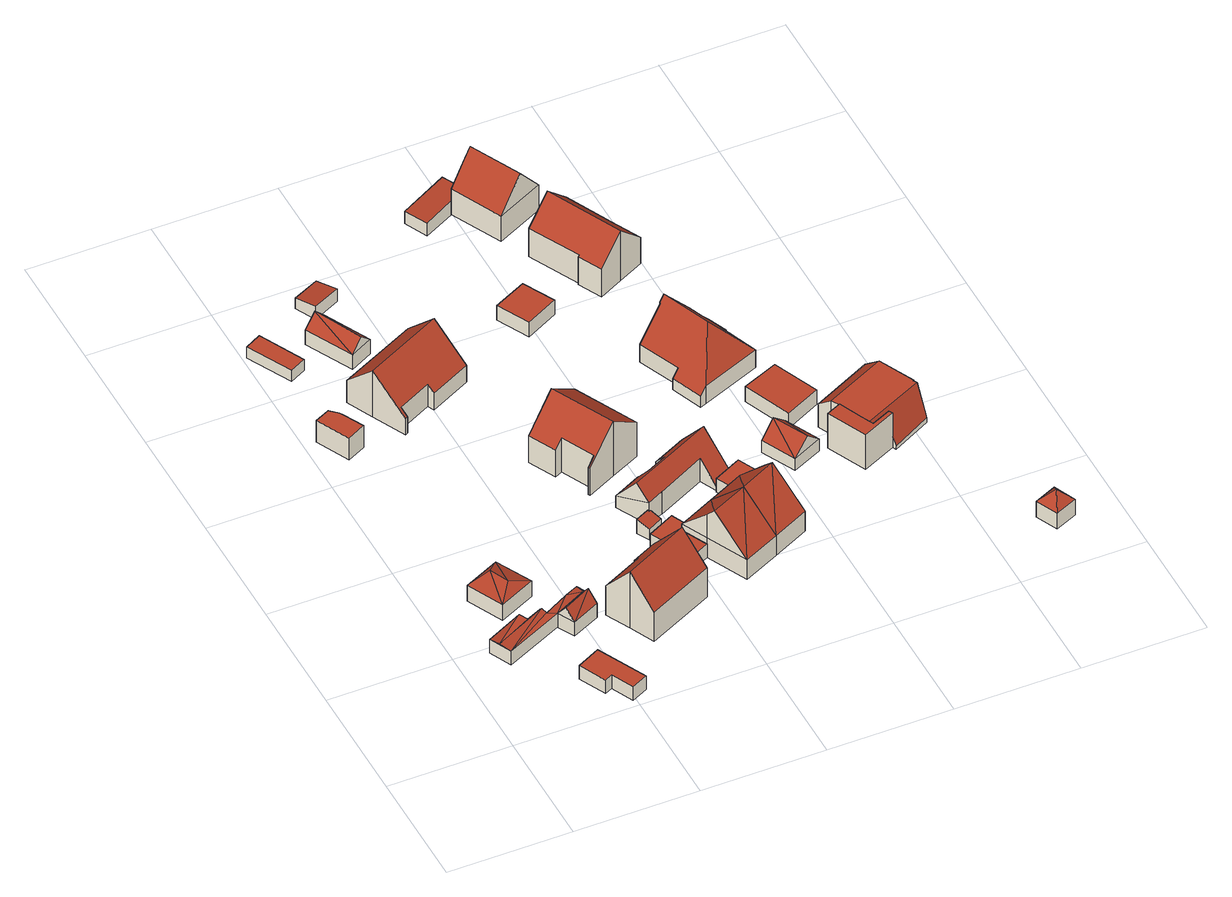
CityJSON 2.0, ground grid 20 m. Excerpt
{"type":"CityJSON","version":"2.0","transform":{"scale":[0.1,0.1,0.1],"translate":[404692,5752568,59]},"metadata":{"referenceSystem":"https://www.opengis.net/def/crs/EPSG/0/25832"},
"CityObjects":{
"building1":{"type":"Building","attributes":{"Gemeindeschluessel":"05515000","Geometrietyp2DReferenz":"3000","function":"31001_1310","roofType":"5000","measuredHeight":2.93},"geometry":[{"type":"Solid","lod":"2","boundaries":[[[[0,1,2,3]],[[4,5,1,0]],[[6,7,5,4]],[[8,9,7,6]],[[10,11,9,8]],[[12,13,11,10]],[[14,15,13,12]],[[16,17,15,14]],[[3,2,17,16]],[[18,16,14]],[[14,19,18]],[[20,10,8]],[[21,20,8]],[[21,8,6]],[[6,4,21]],[[3,18,19]],[[3,19,12]],[[0,3,12]],[[0,12,20]],[[20,21,0]],[[12,19,14]],[[10,20,12]],[[0,21,4]],[[16,18,3]],[[1,5,7,9,11,13,15,17,2]]]],"semantics":{"surfaces":[{"type":"WallSurface"},{"type":"RoofSurface"},{"type":"GroundSurface"}],"values":[[0,0,0,0,0,0,0,0,0,1,1,1,1,1,1,1,1,1,1,1,0,0,0,0,2]]}}]},
"building2":{"type":"Building","attributes":{"Gemeindeschluessel":"05515000","Geometrietyp2DReferenz":"3000","function":"31001_2460","roofType":"3200","measuredHeight":4.31},"geometry":[{"type":"Solid","lod":"2","boundaries":[[[[22,23,24,25]],[[26,27,23,22]],[[28,29,27,26]],[[25,24,29,28]],[[22,30,26]],[[28,31,25]],[[25,31,30]],[[30,22,25]],[[31,28,26]],[[26,30,31]],[[23,27,29,24]]]],"semantics":{"surfaces":[{"type":"WallSurface"},{"type":"RoofSurface"},{"type":"GroundSurface"}],"values":[[0,0,0,0,1,1,1,1,1,1,2]]}}]},
"building3":{"type":"Building","attributes":{"Gemeindeschluessel":"05515000","Geometrietyp2DReferenz":"3000","function":"31001_2460","roofType":"1000","measuredHeight":2.6},"geometry":[{"type":"Solid","lod":"2","boundaries":[[[[32,33,34,35]],[[36,37,33,32]],[[38,39,37,36]],[[40,41,39,38]],[[42,43,41,40]],[[35,34,43,42]],[[40,38,36,32,35,42]],[[33,37,39,41,43,34]]]],"semantics":{"surfaces":[{"type":"WallSurface"},{"type":"RoofSurface"},{"type":"GroundSurface"}],"values":[[0,0,0,0,0,0,1,2]]}}]},
"building4":{"type":"Building","attributes":{"Gemeindeschluessel":"05515000","Geometrietyp2DReferenz":"3000","function":"31001_2460","roofType":"1000","measuredHeight":4.21},"geometry":[{"type":"Solid","lod":"2","boundaries":[[[[44,45,46,47]],[[48,49,45,44]],[[50,51,49,48]],[[52,53,51,50]],[[54,55,53,52]],[[56,57,55,54]],[[47,46,57,56]],[[54,52,50,48,44,47,56]],[[45,49,51,53,55,57,46]]]],"semantics":{"surfaces":[{"type":"WallSurface"},{"type":"RoofSurface"},{"type":"GroundSurface"}],"values":[[0,0,0,0,0,0,0,1,2]]}}]},
"building5":{"type":"Building","attributes":{"Gemeindeschluessel":"05515000","Geometrietyp2DReferenz":"3000","function":"31001_1310","roofType":"3100","measuredHeight":4.63},"geometry":[{"type":"Solid","lod":"2","boundaries":[[[[58,59,60,3]],[[61,62,59,58]],[[63,64,62,61]],[[3,60,64,63]],[[58,65,61]],[[63,66,3]],[[66,65,58]],[[58,3,66]],[[65,66,63]],[[63,61,65]],[[59,62,64,60]]]],"semantics":{"surfaces":[{"type":"WallSurface"},{"type":"RoofSurface"},{"type":"GroundSurface"}],"values":[[0,0,0,0,0,0,1,1,1,1,2]]}}]},
"building6":{"type":"Building","attributes":{"Gemeindeschluessel":"05515000","Geometrietyp2DReferenz":"3000","function":"31001_1310","roofType":"1000","measuredHeight":2.15},"geometry":[{"type":"Solid","lod":"2","boundaries":[[[[67,68,69,70]],[[71,72,68,67]],[[73,74,72,71]],[[70,69,74,73]],[[71,67,70,73]],[[68,72,74,69]]]],"semantics":{"surfaces":[{"type":"WallSurface"},{"type":"RoofSurface"},{"type":"GroundSurface"}],"values":[[0,0,0,0,1,2]]}}]},
"building7":{"type":"Building","attributes":{"Gemeindeschluessel":"05515000","Geometrietyp2DReferenz":"3000","function":"31001_1000","roofType":"3100","measuredHeight":10.81},"address":[{"country":"Germany","locality":"Münster","thoroughfareNumber":"4","thoroughfareName":"Grollheide"}],"geometry":[{"type":"Solid","lod":"2","boundaries":[[[[75,76,77,78]],[[79,80,76,75]],[[81,82,80,79]],[[83,84,82,81]],[[85,86,84,83]],[[87,88,86,85]],[[89,90,88,87]],[[78,77,90,89]],[[83,81,79,85]],[[75,78,89,87,85,79]],[[76,80,82,84,86,88,90,77]]]],"semantics":{"surfaces":[{"type":"WallSurface"},{"type":"RoofSurface"},{"type":"GroundSurface"}],"values":[[0,0,0,0,0,0,0,0,1,1,2]]}}]},
"building8":{"type":"Building","attributes":{"Gemeindeschluessel":"05515000","Geometrietyp2DReferenz":"3000","function":"31001_1310","roofType":"3100","measuredHeight":4.89},"geometry":[{"type":"Solid","lod":"2","boundaries":[[[[91,92,93,94]],[[95,96,92,91]],[[97,98,96,95]],[[94,93,98,97]],[[91,99,95]],[[97,100,94]],[[94,100,99]],[[99,91,94]],[[100,97,95]],[[95,99,100]],[[92,96,98,93]]]],"semantics":{"surfaces":[{"type":"WallSurface"},{"type":"RoofSurface"},{"type":"GroundSurface"}],"values":[[0,0,0,0,0,0,1,1,1,1,2]]}}]},
"building9":{"type":"Building","attributes":{"Gemeindeschluessel":"05515000","Geometrietyp2DReferenz":"3000","function":"31001_1000","roofType":"3100","measuredHeight":8.85},"address":[{"country":"Germany","locality":"Münster","thoroughfareNumber":"4","thoroughfareName":"Am Brook"}],"geometry":[{"type":"Solid","lod":"2","boundaries":[[[[101,102,103,104]],[[105,106,102,101]],[[107,108,106,105]],[[109,110,108,107]],[[111,112,110,109]],[[113,114,112,111]],[[115,116,114,113]],[[117,118,116,115]],[[119,120,118,117]],[[104,103,120,119]],[[113,111,109,115]],[[107,105,101,104,119,117,115,109]],[[102,106,108,110,112,114,116,118,120,103]]]],"semantics":{"surfaces":[{"type":"WallSurface"},{"type":"RoofSurface"},{"type":"GroundSurface"}],"values":[[0,0,0,0,0,0,0,0,0,0,1,1,2]]}}]},
"building10":{"type":"Building","attributes":{"Gemeindeschluessel":"05515000","Geometrietyp2DReferenz":"3000","function":"31001_1310","roofType":"2100","measuredHeight":2.47},"geometry":[{"type":"Solid","lod":"2","boundaries":[[[[121,122,123,124]],[[125,126,122,121]],[[127,128,126,125]],[[124,123,128,127]],[[125,121,124,127]],[[122,126,128,123]]]],"semantics":{"surfaces":[{"type":"WallSurface"},{"type":"RoofSurface"},{"type":"GroundSurface"}],"values":[[0,0,0,0,1,2]]}}]},
"building11":{"type":"Building","attributes":{"Gemeindeschluessel":"05515000","Geometrietyp2DReferenz":"3000","function":"51009_1610","roofType":"2100","measuredHeight":2.76},"geometry":[{"type":"Solid","lod":"2","boundaries":[[[[129,130,131,132]],[[133,134,130,129]],[[135,136,134,133]],[[137,138,136,135]],[[139,140,138,137]],[[132,131,140,139]],[[137,135,133,129,132,139]],[[130,134,136,138,140,131]]]],"semantics":{"surfaces":[{"type":"WallSurface"},{"type":"RoofSurface"},{"type":"GroundSurface"}],"values":[[0,0,0,0,0,0,1,2]]}}]},
"building12":{"type":"Building","attributes":{"Gemeindeschluessel":"05515000","Geometrietyp2DReferenz":"3000","function":"31001_2460","roofType":"1000","measuredHeight":2.55},"geometry":[{"type":"Solid","lod":"2","boundaries":[[[[141,142,143,144]],[[145,146,142,141]],[[147,148,146,145]],[[149,150,148,147]],[[151,152,150,149]],[[144,143,152,151]],[[149,147,145,141,144,151]],[[142,146,148,150,152,143]]]],"semantics":{"surfaces":[{"type":"WallSurface"},{"type":"RoofSurface"},{"type":"GroundSurface"}],"values":[[0,0,0,0,0,0,1,2]]}}]},
"building13":{"type":"Building","attributes":{"Gemeindeschluessel":"05515000","Geometrietyp2DReferenz":"3000","function":"31001_1000","roofType":"3100","measuredHeight":10.58},"address":[{"country":"Germany","locality":"Münster","thoroughfareNumber":"3","thoroughfareName":"Am Brook"}],"geometry":[{"type":"Solid","lod":"2","boundaries":[[[[153,154,155,156]],[[157,158,154,153]],[[159,160,158,157]],[[161,162,160,159]],[[163,164,162,161]],[[165,166,164,163]],[[167,168,166,165]],[[169,170,168,167]],[[171,172,170,169]],[[156,155,172,171]],[[165,163,161,159,157,153,156,167]],[[171,169,167,156]],[[154,158,160,162,164,166,168,170,172,155]]]],"semantics":{"surfaces":[{"type":"WallSurface"},{"type":"RoofSurface"},{"type":"GroundSurface"}],"values":[[0,0,0,0,0,0,0,0,0,0,1,1,2]]}}]},
"building14":{"type":"Building","attributes":{"Gemeindeschluessel":"05515000","Geometrietyp2DReferenz":"3000","function":"31001_1000","roofType":"3100","measuredHeight":9.77},"address":[{"country":"Germany","locality":"Münster","thoroughfareNumber":"2b","thoroughfareName":"Grollheide"}],"geometry":[{"type":"Solid","lod":"2","boundaries":[[[[173,146,174,175]],[[176,142,146,173]],[[177,143,142,176]],[[178,179,143,177]],[[180,181,179,178]],[[175,174,181,180]],[[180,182,175]],[[183,175,182]],[[178,183,182]],[[178,177,176,184,183]],[[183,184,173,175]],[[184,176,173]],[[180,178,182]],[[146,142,143,179,181,174]]]],"semantics":{"surfaces":[{"type":"WallSurface"},{"type":"RoofSurface"},{"type":"GroundSurface"}],"values":[[0,0,0,0,0,0,1,1,1,1,0,0,0,2]]}}]},
"building15":{"type":"Building","attributes":{"Gemeindeschluessel":"05515000","Geometrietyp2DReferenz":"3000","function":"31001_2000","roofType":"5000","measuredHeight":6.94},"geometry":[{"type":"Solid","lod":"2","boundaries":[[[[185,186,187,188]],[[189,190,186,185]],[[191,192,190,189]],[[193,194,192,191]],[[195,196,194,193]],[[197,198,196,195]],[[199,200,198,197]],[[201,202,200,199]],[[203,204,202,201]],[[205,206,204,203]],[[207,208,206,205]],[[209,210,208,207]],[[211,212,210,209]],[[188,187,212,211]],[[203,201,199,197,195,193,191,213,214,205]],[[207,214,213,189,185,188,211,209]],[[189,213,191]],[[205,214,207]],[[186,190,192,194,196,198,200,202,204,206,208,210,212,187]]]],"semantics":{"surfaces":[{"type":"WallSurface"},{"type":"RoofSurface"},{"type":"GroundSurface"}],"values":[[0,0,0,0,0,0,0,0,0,0,0,0,0,0,1,1,0,0,2]]}}]},
"building16":{"type":"Building","attributes":{"Gemeindeschluessel":"05515000","Geometrietyp2DReferenz":"3000","function":"31001_1000","roofType":"5000","measuredHeight":9.83},"address":[{"country":"Germany","locality":"Münster","thoroughfareNumber":"2a","thoroughfareName":"Grollheide"}],"geometry":[{"type":"Solid","lod":"2","boundaries":[[[[215,216,217,218]],[[219,220,216,215]],[[221,222,220,219]],[[180,181,222,221]],[[178,179,181,180]],[[218,217,179,178]],[[223,215,182,224]],[[215,218,178,182]],[[221,224,180]],[[182,180,224]],[[223,224,221,219]],[[223,219,215]],[[182,178,180]],[[216,220,222,181,179,217]]]],"semantics":{"surfaces":[{"type":"WallSurface"},{"type":"RoofSurface"},{"type":"GroundSurface"}],"values":[[0,0,0,0,0,0,1,1,1,1,0,0,0,2]]}}]},
"building17":{"type":"Building","attributes":{"Gemeindeschluessel":"05515000","Geometrietyp2DReferenz":"3000","function":"31001_2460","roofType":"1000","measuredHeight":2.59},"geometry":[{"type":"Solid","lod":"2","boundaries":[[[[225,226,217,227]],[[228,229,226,225]],[[230,231,229,228]],[[232,220,231,230]],[[233,216,220,232]],[[227,217,216,233]],[[232,230,228,225,227,233]],[[226,229,231,220,216,217]]]],"semantics":{"surfaces":[{"type":"WallSurface"},{"type":"RoofSurface"},{"type":"GroundSurface"}],"values":[[0,0,0,0,0,0,1,2]]}}]},
"building18":{"type":"Building","attributes":{"Gemeindeschluessel":"05515000","Geometrietyp2DReferenz":"3000","function":"31001_2460","roofType":"1000","measuredHeight":2.83},"geometry":[{"type":"Solid","lod":"2","boundaries":[[[[234,235,236,237]],[[238,239,235,234]],[[240,241,239,238]],[[237,236,241,240]],[[238,234,237,240]],[[235,239,241,236]]]],"semantics":{"surfaces":[{"type":"WallSurface"},{"type":"RoofSurface"},{"type":"GroundSurface"}],"values":[[0,0,0,0,1,2]]}}]},
"building19":{"type":"Building","attributes":{"Gemeindeschluessel":"05515000","Geometrietyp2DReferenz":"3000","function":"31001_2460","roofType":"2100","measuredHeight":2.9},"geometry":[{"type":"Solid","lod":"2","boundaries":[[[[242,243,244,245]],[[246,247,243,242]],[[248,249,247,246]],[[250,251,249,248]],[[245,244,251,250]],[[248,246,242,245,250]],[[243,247,249,251,244]]]],"semantics":{"surfaces":[{"type":"WallSurface"},{"type":"RoofSurface"},{"type":"GroundSurface"}],"values":[[0,0,0,0,0,1,2]]}}]},
"building20":{"type":"Building","attributes":{"Gemeindeschluessel":"05515000","Geometrietyp2DReferenz":"3000","function":"31001_2460","roofType":"3100","measuredHeight":4.85},"geometry":[{"type":"Solid","lod":"2","boundaries":[[[[252,253,254,255]],[[256,257,253,252]],[[258,259,257,256]],[[255,254,259,258]],[[252,260,256]],[[258,261,255]],[[255,261,260]],[[260,252,255]],[[261,258,256]],[[256,260,261]],[[253,257,259,254]]]],"semantics":{"surfaces":[{"type":"WallSurface"},{"type":"RoofSurface"},{"type":"GroundSurface"}],"values":[[0,0,0,0,0,0,1,1,1,1,2]]}}]},
"building21":{"type":"Building","attributes":{"Gemeindeschluessel":"05515000","Geometrietyp2DReferenz":"3000","function":"31001_1000","roofType":"5000","measuredHeight":9.55},"address":[{"country":"Germany","locality":"Münster","thoroughfareNumber":"1","thoroughfareName":"Am Brook"}],"geometry":[{"type":"Solid","lod":"2","boundaries":[[[[262,263,264,265]],[[266,267,263,262]],[[268,269,267,266]],[[270,271,269,268]],[[272,273,271,270]],[[274,275,273,272]],[[276,277,275,274]],[[278,279,277,276]],[[280,281,279,278]],[[282,283,281,280]],[[284,285,283,282]],[[286,287,285,284]],[[288,289,287,286]],[[265,264,289,288]],[[282,280,278,276,274,272,270,290,284]],[[268,290,270]],[[266,262,265,288,286,284,290,268]],[[263,267,269,271,273,275,277,279,281,283,285,287,289,264]]]],"semantics":{"surfaces":[{"type":"WallSurface"},{"type":"RoofSurface"},{"type":"GroundSurface"}],"values":[[0,0,0,0,0,0,0,0,0,0,0,0,0,0,1,1,1,2]]}}]},
"building22":{"type":"Building","attributes":{"Gemeindeschluessel":"05515000","Geometrietyp2DReferenz":"3000","function":"31001_1000","roofType":"3100","measuredHeight":10.22},"address":[{"country":"Germany","locality":"Münster","thoroughfareNumber":"143","thoroughfareName":"Hünenburg"}],"geometry":[{"type":"Solid","lod":"2","boundaries":[[[[291,292,293,294]],[[295,296,292,291]],[[297,298,296,295]],[[299,300,298,297]],[[294,293,300,299]],[[301,302,294,299]],[[302,301,303,295,291]],[[303,301,299,297]],[[303,297,295]],[[302,291,294]],[[292,296,298,300,293]]]],"semantics":{"surfaces":[{"type":"WallSurface"},{"type":"RoofSurface"},{"type":"GroundSurface"}],"values":[[0,0,0,0,0,1,1,0,0,0,2]]}}]},
"building23":{"type":"Building","attributes":{"Gemeindeschluessel":"05515000","Geometrietyp2DReferenz":"3000","function":"31001_1000","roofType":"3100","measuredHeight":9.65},"address":[{"country":"Germany","locality":"Münster","thoroughfareNumber":"2","thoroughfareName":"Am Brook"}],"geometry":[{"type":"Solid","lod":"2","boundaries":[[[[304,305,306,307]],[[308,309,305,304]],[[310,311,309,308]],[[312,313,311,310]],[[314,315,313,312]],[[316,317,315,314]],[[318,319,317,316]],[[320,321,319,318]],[[322,323,321,320]],[[307,306,323,322]],[[316,314,312,310,308,318]],[[304,307,322,320,318,308]],[[305,309,311,313,315,317,319,321,323,306]]]],"semantics":{"surfaces":[{"type":"WallSurface"},{"type":"RoofSurface"},{"type":"GroundSurface"}],"values":[[0,0,0,0,0,0,0,0,0,0,1,1,2]]}}]},
"building24":{"type":"Building","attributes":{"Gemeindeschluessel":"05515000","Geometrietyp2DReferenz":"3000","function":"31001_2460","roofType":"1000","measuredHeight":2.86},"geometry":[{"type":"Solid","lod":"2","boundaries":[[[[324,325,326,327]],[[328,329,325,324]],[[330,331,329,328]],[[327,326,331,330]],[[328,324,327,330]],[[325,329,331,326]]]],"semantics":{"surfaces":[{"type":"WallSurface"},{"type":"RoofSurface"},{"type":"GroundSurface"}],"values":[[0,0,0,0,1,2]]}}]},
"building25":{"type":"Building","attributes":{"Gemeindeschluessel":"05515000","Geometrietyp2DReferenz":"3000","function":"31001_1000"},"address":[{"country":"Germany","locality":"Münster","thoroughfareNumber":"2","thoroughfareName":"Grollheide"}],"children":["building25-1","building25-2"]},
"building25-1":{"type":"BuildingPart","attributes":{"roofType":"1000","measuredHeight":6.66},"parents":["building25"],"geometry":[{"type":"Solid","lod":"2","boundaries":[[[[332,333,334,335,336]],[[337,338,333,332]],[[339,340,341,338,337]],[[332,336,342,343,344,345,339,337]],[[346,347,348,334,333,338,341]],[[340,339,345]],[[344,343,349]],[[346,344,349,347]],[[341,340,345,344,346]],[[349,343,342,350]],[[348,347,349,350]],[[350,342,336,335]],[[334,348,350,335]]]],"semantics":{"surfaces":[{"type":"WallSurface"},{"type":"RoofSurface"},{"type":"GroundSurface"},{"type":"ClosureSurface"}],"values":[[0,0,0,1,2,0,0,3,3,0,3,0,3]]}}]},
"building25-2":{"type":"BuildingPart","attributes":{"roofType":"9999","measuredHeight":6.72},"parents":["building25"],"geometry":[{"type":"Solid","lod":"2","boundaries":[[[[351,352,353,354]],[[355,356,352,351]],[[335,334,356,355]],[[357,358,341,340]],[[359,360,358,357]],[[361,362,360,359]],[[363,364,362,361]],[[365,366,364,363]],[[367,368,366,365]],[[354,353,368,367]],[[361,359,357,363]],[[349,350,335,355,351,354,344]],[[340,345,344,354,367,365,363,357]],[[352,356,334,348,347,346,341,358,360,362,364,366,368,353]],[[334,335,350,348]],[[348,350,349,347]],[[347,349,344,346]],[[344,345,340,341,346]]]],"semantics":{"surfaces":[{"type":"WallSurface"},{"type":"RoofSurface"},{"type":"GroundSurface"},{"type":"ClosureSurface"}],"values":[[0,0,0,0,0,0,0,0,0,0,1,1,1,2,3,3,3,3]]}}]},
"building26":{"type":"Building","attributes":{"Gemeindeschluessel":"05515000","Geometrietyp2DReferenz":"3000","function":"31001_2512","roofType":"4000","measuredHeight":5.01},"address":[{"country":"Germany","locality":"Münster","thoroughfareNumber":"131a","thoroughfareName":"Hünenburg"}],"geometry":[{"type":"Solid","lod":"2","boundaries":[[[[369,370,371,372]],[[373,374,370,369]],[[375,376,374,373]],[[372,371,376,375]],[[372,377,369]],[[369,377,373]],[[373,377,375]],[[375,377,372]],[[370,374,376,371]]]],"semantics":{"surfaces":[{"type":"WallSurface"},{"type":"RoofSurface"},{"type":"GroundSurface"}],"values":[[0,0,0,0,1,1,1,1,2]]}}]}
},
"vertices":[
[67,147,33],[67,147,7],[161,191,7],[161,191,33],[50,183,33],[50,183,7],[111,213,33],[111,213,7],[118,199,33],[118,199,7],[143,210,33],[143,210,7],[148,199,33],[148,199,7],[210,231,33],[210,231,7],[216,218,33],[216,218,7],[215,218,32],[188,219,35],[144,207,36],[58,166,36],
[68,294,38],[68,294,8],[96,236,8],[96,236,38],[126,322,38],[126,322,8],[155,264,38],[155,264,8],[104,295,52],[118,264,52],
[164,37,31],[164,37,5],[176,43,5],[176,43,31],[143,81,31],[143,81,5],[181,100,31],[181,100,5],[220,20,31],[220,20,5],[193,7,31],[193,7,5],
[17,688,50],[17,688,8],[43,634,8],[43,634,50],[40,699,50],[40,699,8],[41,699,50],[41,699,8],[53,688,50],[53,688,8],[56,683,50],[56,683,8],[73,649,50],[73,649,8],
[208,214,33],[208,214,6],[161,191,6],[221,186,33],[221,186,6],[175,164,33],[175,164,6],[214,200,53],[168,177,53],
[5,895,24],[5,895,3],[42,823,3],[42,823,24],[32,909,24],[32,909,3],[68,836,24],[68,836,3],
[340,249,49],[340,249,2],[300,229,2],[300,229,49],[363,202,111],[363,202,2],[383,161,58],[383,161,2],[275,109,58],[275,109,2],[256,149,111],[256,149,2],[236,189,58],[236,189,2],[303,222,58],[303,222,2],
[93,885,31],[93,885,3],[131,808,3],[131,808,31],[130,903,31],[130,903,3],[168,827,31],[168,827,3],[112,894,52],[149,817,52],
[139,664,47],[139,664,4],[194,691,4],[194,691,47],[144,653,35],[144,653,4],[140,651,35],[140,651,4],[114,705,93],[114,705,4],[93,748,47],[93,748,4],[219,809,47],[219,809,4],[240,767,93],[240,767,4],[266,714,36],[266,714,4],[199,681,36],[199,681,4],
[174,949,25],[174,949,0],[156,982,0],[156,982,20],[130,929,25],[130,929,0],[114,962,20],[114,962,0],
[347,320,34],[347,320,7],[358,299,7],[358,299,28],[370,331,34],[370,331,7],[371,329,34],[371,329,7],[373,331,34],[373,331,7],[382,312,28],[382,312,7],
[396,273,33],[396,273,7],[409,279,7],[409,279,33],[416,231,33],[416,231,7],[385,216,33],[385,216,7],[352,285,33],[352,285,7],[396,307,33],[396,307,7],
[323,423,56],[323,423,4],[370,446,4],[370,446,110],[321,426,56],[321,426,4],[333,432,70],[333,432,4],[307,485,70],[307,485,4],[295,479,56],[295,479,4],[273,523,56],[273,523,4],[320,546,110],[320,546,4],[368,570,70],[368,570,4],[418,469,70],[418,469,4],
[416,231,45],[448,165,7],[448,165,45],[396,273,45],[409,279,45],[455,301,45],[455,301,7],[507,193,45],[507,193,7],[481,247,105],[422,219,105],[416,231,91],
[398,343,49],[398,343,6],[398,342,6],[398,342,49],[371,329,49],[371,329,6],[344,383,28],[344,383,6],[390,407,27],[390,407,6],[391,406,28],[391,406,6],[392,406,28],[392,406,6],[400,391,49],[400,391,6],[433,407,49],[433,407,6],[426,423,28],[426,423,6],[481,450,28],[481,450,6],[520,370,13],[520,370,6],[489,354,13],[489,354,6],[476,381,50],[476,381,6],[361,349,75],[498,415,75],
[514,330,45],[514,330,7],[500,323,7],[500,323,45],[534,288,45],[534,288,7],[566,222,45],[566,222,7],[534,288,92],[540,276,105],
[487,350,33],[487,350,7],[500,323,33],[532,372,33],[532,372,7],[565,303,33],[565,303,7],[534,288,33],[514,330,33],
[386,759,34],[386,759,6],[439,786,6],[439,786,34],[360,811,34],[360,811,6],[413,837,34],[413,837,6],
[328,1050,30],[328,1050,6],[346,1013,6],[346,1013,30],[405,1087,35],[405,1087,6],[423,1051,35],[423,1051,6],[396,1038,33],[396,1038,6],
[581,398,29],[581,398,6],[608,343,6],[608,343,29],[630,422,29],[630,422,6],[657,366,29],[657,366,6],[605,410,54],[633,354,54],
[635,629,29],[635,629,10],[622,661,10],[622,661,29],[623,624,44],[623,624,10],[648,559,44],[648,559,10],[552,521,44],[552,521,10],[542,517,31],[542,517,10],[522,568,31],[522,568,10],[532,572,44],[532,572,10],[504,640,44],[504,640,10],[544,656,95],[544,656,10],[544,658,95],[544,658,10],[552,661,105],[552,661,10],[600,680,44],[600,680,10],[610,656,44],[610,656,10],[583,583,105],
[436,956,56],[436,956,7],[512,993,7],[512,993,56],[396,1038,56],[396,1038,7],[423,1051,56],[423,1051,7],[472,1075,56],[472,1075,7],[434,1056,109],[474,974,109],[423,1051,94],
[595,829,58],[595,829,7],[576,867,7],[576,867,58],[554,809,103],[554,809,7],[515,790,60],[515,790,7],[496,828,60],[496,828,7],[498,829,62],[498,829,7],[458,911,61],[458,911,7],[496,930,103],[496,930,7],[534,948,61],[534,948,7],[574,866,60],[574,866,7],
[606,505,35],[606,505,6],[638,427,6],[638,427,35],[664,529,35],[664,529,6],[695,455,35],[695,455,6],
[700,302,73],[700,302,6],[754,327,6],[754,327,28],[754,327,73],[670,366,73],[670,366,6],[694,377,73],[694,377,71],[694,377,6],[751,333,73],[720,319,73],[717,325,73],[710,340,73],[717,325,6],[720,319,6],[751,333,6],[720,319,52],[751,333,50],
[821,354,15],[821,354,6],[813,370,6],[813,370,73],[757,322,11],[757,322,6],[687,390,71],[687,390,6],[677,412,50],[677,412,6],[774,460,49],[774,460,6],[785,436,71],[785,436,6],[811,377,73],[811,377,6],[810,376,73],[810,376,6],
[877,109,35],[877,109,5],[893,73,5],[893,73,35],[913,125,35],[913,125,5],[929,89,35],[929,89,5],[904,100,55]
]}
